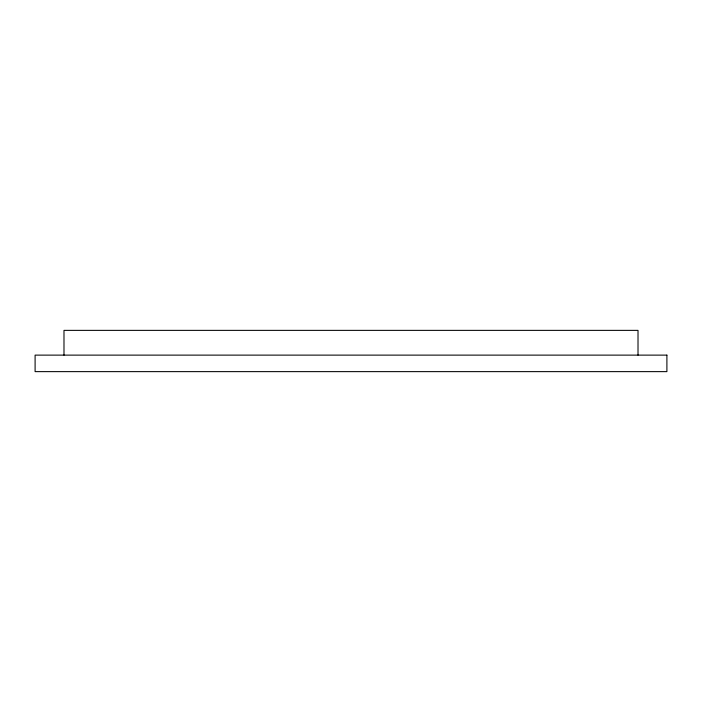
<?xml version="1.0" encoding="UTF-8"?>
<svg xmlns="http://www.w3.org/2000/svg" width="702" height="702" viewBox="0 0 702 702"><rect width="100%" height="100%" fill="white"/><g stroke="black" fill="none" stroke-linecap="round" stroke-linejoin="round"><path stroke-width="1.05" d="M638.013 355.124L638.013 330.37L63.987 330.37L63.987 355.124M666.9 355.124L35.1 355.124L35.1 371.63L666.9 371.63L666.9 355.124"/></g></svg>
